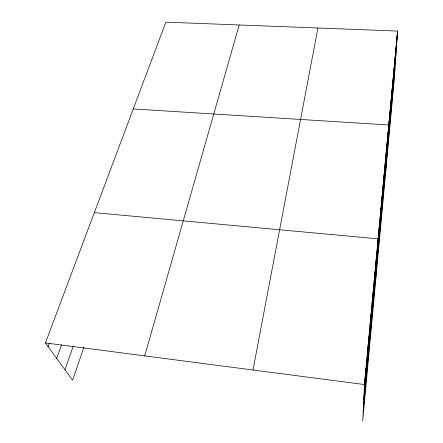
<?xml version="1.0" encoding="UTF-8"?>
<svg xmlns="http://www.w3.org/2000/svg" width="443" height="443" viewBox="0 0 443 443"><rect width="100%" height="100%" fill="white"/><g stroke="black" fill="none" stroke-linecap="round" stroke-linejoin="round"><path stroke-width="0.66" d="M397.576 31.06L364.456 384.557L362.734 420.85L393.993 82.26L397.576 31.06L165.854 22.15L45.424 342.926L72.613 380.238L83.838 347.295M365.054 379.967L365.231 376.312M365.807 371.887L365.99 368.177M366.555 363.913L366.743 360.159M367.291 356.05L367.485 352.246M368.017 348.298L368.216 344.438M368.731 340.639L368.936 336.741M369.44 333.086L369.65 329.143M370.138 325.633L370.354 321.646M370.824 318.273L371.046 314.248M371.505 311.014L371.727 306.944M372.175 303.843L372.402 299.734M372.834 296.766L373.072 292.624M373.488 289.783L373.731 285.597M374.136 282.883L374.379 278.664M374.772 276.072L375.022 271.819M375.404 269.344L375.653 265.058M376.024 262.699L376.279 258.385M376.639 256.137L376.893 251.79M377.242 249.653L377.508 245.284M375.398 283.697L378.106 238.849L94.337 212.64M378.433 236.927L378.704 232.497M379.02 230.676L379.291 226.223M379.596 224.501L379.873 220.021M380.166 218.399L380.448 213.897M380.731 212.369L381.013 207.845M381.29 206.41L381.573 201.858M381.838 200.518L382.126 195.95M382.387 194.698L382.674 190.108M382.924 188.945L383.217 184.332M383.455 183.258L383.749 178.629M383.981 177.632L384.28 172.986M384.502 172.072L384.801 167.41M385.017 166.579L385.316 161.894M385.521 161.141L385.831 156.44M386.025 155.77L386.335 151.052M386.523 150.454L386.833 145.719M387.016 145.199L387.326 140.448M387.503 139.999L387.813 135.237M387.979 134.855L388.301 130.081M385.504 174.182L388.777 124.981L133.265 108.95M388.943 124.588L389.264 119.787M389.425 119.46L389.746 114.648M389.895 114.394L390.222 109.571M390.366 109.377L390.693 104.542M390.831 104.415L391.158 99.575M391.291 99.509L391.618 94.658M391.739 94.658L392.072 89.796M392.193 89.857L392.52 84.984M392.636 85.106L392.969 80.227M393.074 80.404L393.412 75.52M393.511 75.759L393.844 70.858M393.943 71.151L394.276 66.251M394.364 66.6L394.707 61.688M394.791 62.092L395.128 57.175M395.206 57.634L395.544 52.711M395.621 53.221L395.959 48.293M396.025 48.846L396.369 43.918M396.43 44.522L397.177 35.302M363.742 399.63L396.114 51.953M363.216 410.722L395.012 67.668M364.29 388.157L397.227 36.005M252.997 370.01L317.924 27.998M144.7 355.879L239.203 24.969M64.983 369.767L73.317 345.972M56.66 358.348L61.544 344.82M48.104 346.598L49.455 342.971M45.424 342.926L364.456 384.557"/></g></svg>
